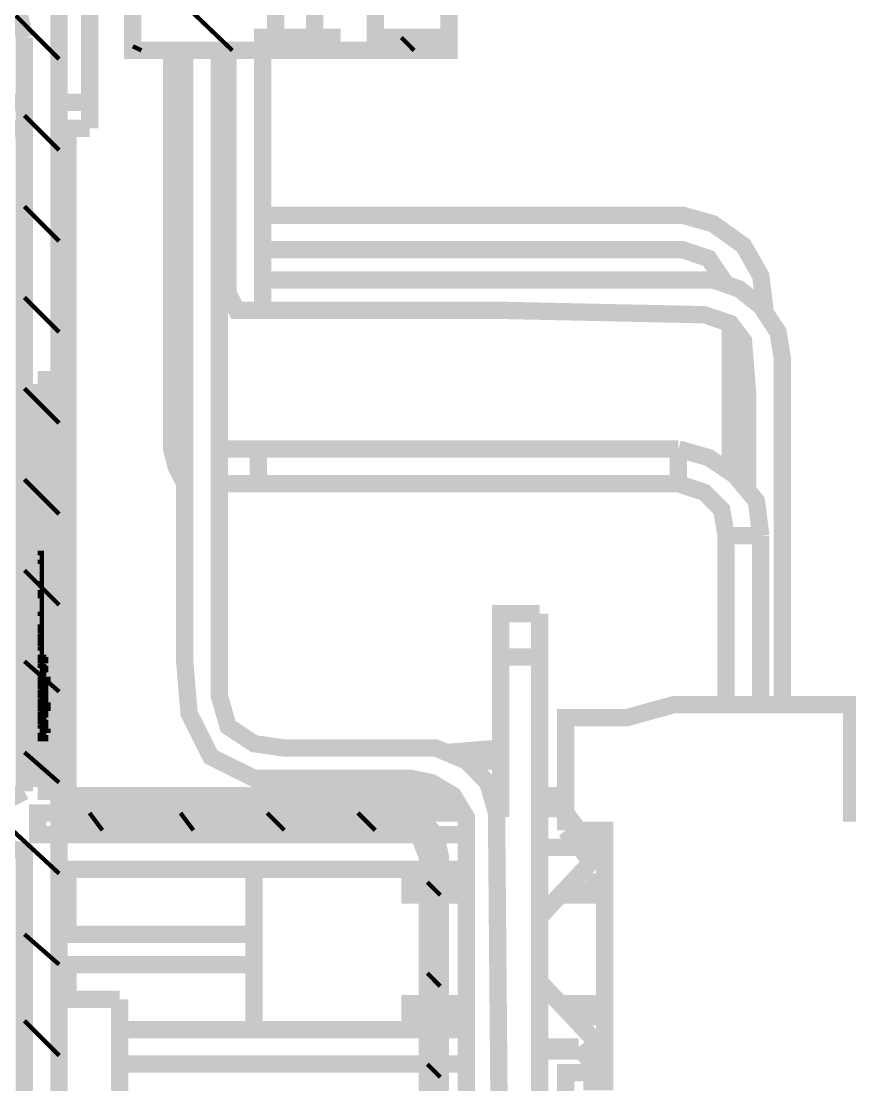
# Model space of a CAD drawing. Header units: metres. Extents: x 2999 to 3164, y 1641 to 1678.
# Drawn here: x 3014.662 to 3015.255, y 1653.168 to 1653.928 of the extents above; entities that cross this region are included whole.
import ezdxf

# ---------------------------------------------------------------- set-up
doc = ezdxf.new("R2010")
doc.units = ezdxf.units.M
doc.layers.add('BLACK', color=7, linetype='Continuous')

msp = doc.modelspace()

# ---------------------------------------------------------------- linework, layer by layer
at = {"layer": 'BLACK'}
for points, const_width in [([(3014.64932, 1652.65636), (3014.67712, 1652.65636), (3014.67712, 1652.68116), (3015.36748, 1652.67801), (3015.36448, 1652.67801), (3015.36748, 1652.65636), (3015.54713, 1652.65636), (3015.54713, 1652.66565), (3015.37984, 1652.66872), (3015.37984, 1652.68737), (3015.40464, 1652.68737), (3015.40464, 1652.69352), (3015.35504, 1652.69352), (3015.35504, 1652.83908), (3015.31803, 1652.84215), (3015.31803, 1652.86995), (3015.35504, 1652.86995), (3015.35504, 1652.8916), (3014.68948, 1652.89789), (3014.68948, 1653.34679), (3014.67412, 1653.34679), (3014.67412, 1653.36223), (3014.68948, 1653.36223), (3014.68948, 1654.87315)], 0.01238), ([(3014.74215, 1654.86072), (3014.74215, 1653.90717), (3014.83497, 1653.90717), (3014.83497, 1653.91646), (3014.84433, 1653.91646), (3014.84433, 1653.97834), (3014.87213, 1653.97834), (3014.87213, 1653.91646), (3014.88456, 1653.91646), (3014.88456, 1653.90717), (3014.9681, 1653.90717), (3014.9681, 1653.91646), (3014.9155, 1653.91646), (3014.9155, 1654.05888), (3014.9681, 1654.05888), (3014.9681, 1654.07124), (3014.9155, 1654.07124), (3014.9155, 1654.1084)], 0.01238), ([(3014.9681, 1654.05888), (3014.9681, 1653.91646)], 0.01238), ([(3014.81332, 1653.90717), (3014.74215, 1653.9752)], 0.0031), ([(3014.65854, 1653.94426), (3014.66468, 1653.91646)], 0.01238), ([(3014.68948, 1653.87001), (3014.7112, 1653.87001), (3014.7112, 1653.94126)], 0.01238), ([(3014.68948, 1653.90095), (3014.65854, 1653.93197)], 0.0031), ([(3014.66468, 1653.91646), (3014.66468, 1653.37773)], 0.01238), ([(3014.84433, 1653.91646), (3014.87213, 1653.91646)], 0.01238), ([(3014.9433, 1653.90717), (3014.93408, 1653.91646)], 0.0031), ([(3014.74829, 1653.90717), (3014.74215, 1653.91017)], 0.0031), ([(3014.77923, 1653.59754), (3014.77309, 1653.6099), (3014.76994, 1653.62234), (3014.76994, 1653.90717)], 0.01238), ([(3014.98053, 1652.92883), (3014.98053, 1653.35923), (3014.97124, 1653.37466), (3014.95581, 1653.38395), (3014.9403, 1653.38702), (3014.82882, 1653.38702), (3014.79788, 1653.40246), (3014.78238, 1653.4334), (3014.77923, 1653.47063), (3014.77923, 1653.90717)], 0.01238), ([(3014.80403, 1653.90717), (3014.80403, 1653.44583), (3014.81025, 1653.42411), (3014.82882, 1653.41175), (3014.85048, 1653.4086), (3014.95888, 1653.4086), (3014.98053, 1653.39946), (3014.99589, 1653.38395), (3015.00218, 1653.36223), (3015.00518, 1653.01236), (3015.00518, 1652.92569), (3014.99904, 1652.91954), (3014.97439, 1652.91954)], 0.01238), ([(3015.18169, 1653.5914), (3015.18169, 1653.66249), (3015.17869, 1653.69973), (3015.1694, 1653.71202), (3015.15074, 1653.71831), (3015.00833, 1653.72138), (3014.81639, 1653.72138), (3014.81025, 1653.73367), (3014.81025, 1653.90717)], 0.01238), ([(3014.83497, 1653.90717), (3014.83497, 1653.72752)], 0.01238), ([(3014.83497, 1653.90717), (3014.88456, 1653.90717)], 0.01238), ([(3014.65547, 1653.87001), (3014.66468, 1653.87001)], 0.01238), ([(3014.7112, 1653.85143), (3014.7112, 1653.87001)], 0.01238), ([(3014.66468, 1653.85143), (3014.65547, 1653.85143)], 0.01238), ([(3014.68948, 1653.83593), (3014.66468, 1653.86072)], 0.0031), ([(3014.7112, 1653.85143), (3014.68948, 1653.85143)], 0.01238), ([(3014.69577, 1653.37466), (3014.69577, 1653.85143)], 0.01238), ([(3014.68948, 1653.7709), (3014.66468, 1653.7957)], 0.0031), ([(3014.80403, 1653.78941), (3014.81025, 1653.78941)], 0.01238), ([(3014.83497, 1653.78941), (3015.13538, 1653.78941), (3015.15704, 1653.78326), (3015.17869, 1653.76775), (3015.19112, 1653.7461), (3015.19412, 1653.72138)], 0.01238), ([(3014.81025, 1653.76475), (3014.80403, 1653.76475)], 0.01238), ([(3015.16633, 1653.73996), (3015.15389, 1653.75846), (3015.13538, 1653.76475), (3014.83497, 1653.76475)], 0.01238), ([(3014.83497, 1653.7431), (3015.15704, 1653.7431), (3015.17554, 1653.73681), (3015.19112, 1653.72445), (3015.20348, 1653.70587), (3015.20648, 1653.68729), (3015.20648, 1653.43969)], 0.01238), ([(3014.68948, 1653.70587), (3014.66468, 1653.73067)], 0.0031), ([(3015.1694, 1653.6069), (3015.1694, 1653.71202)], 0.01238), ([(3014.67412, 1653.66879), (3014.67412, 1653.38088)], 0.01858), ([(3014.68641, 1653.38088), (3014.68641, 1653.66879), (3014.67412, 1653.66879)], 0.01858), ([(3014.68948, 1653.64084), (3014.66468, 1653.66564)], 0.0031), ([(3014.77923, 1653.65635), (3014.76994, 1653.65635)], 0.01238), ([(3014.80403, 1653.62234), (3014.83197, 1653.62234)], 0.01238), ([(3014.83197, 1653.62234), (3015.13224, 1653.62234)], 0.01238), ([(3014.83197, 1653.62234), (3014.83197, 1653.59754)], 0.01238), ([(3015.19112, 1653.56038), (3015.18798, 1653.58511), (3015.1724, 1653.60376), (3015.15389, 1653.61619), (3015.13224, 1653.62234)], 0.01238), ([(3015.13224, 1653.62234), (3015.13224, 1653.59754)], 0.01238), ([(3014.68948, 1653.57582), (3014.66468, 1653.60061)], 0.0031), ([(3014.83197, 1653.59754), (3014.80403, 1653.59754)], 0.01238), ([(3015.13224, 1653.59754), (3014.83197, 1653.59754)], 0.01238), ([(3015.16633, 1653.43969), (3015.16633, 1653.56038), (3015.16318, 1653.57896), (3015.15074, 1653.5914), (3015.13224, 1653.59754)], 0.01238), ([(3015.19112, 1653.56038), (3015.16633, 1653.56038)], 0.01238), ([(3015.19112, 1653.56038), (3015.19112, 1653.43969)], 0.01238), ([(3014.67412, 1653.54802), (3014.67712, 1653.54802), (3014.67712, 1653.53566)], 0.0031), ([(3014.68948, 1653.51086), (3014.66468, 1653.53566)], 0.0031), ([(3014.67712, 1653.53566), (3014.67712, 1653.42725)], 0.0031), ([(3014.67412, 1653.52637), (3014.67712, 1653.52637)], 0.0031), ([(3014.67712, 1653.52008), (3014.67412, 1653.52008)], 0.0031), ([(3014.67412, 1653.52008), (3014.67712, 1653.52008)], 0.0031), ([(3014.67712, 1653.51708), (3014.67412, 1653.51708)], 0.0031), ([(3014.67712, 1653.51708), (3014.67412, 1653.51708)], 0.0031), ([(3014.67712, 1653.51708), (3014.67412, 1653.51708)], 0.0031), ([(3014.67712, 1653.51708), (3014.67412, 1653.51708)], 0.0031), ([(3015.03312, 1653.50464), (3015.00518, 1653.50464), (3015.00518, 1653.4737)], 0.01238), ([(3015.03312, 1653.4737), (3015.03312, 1653.50464)], 0.01238), ([(3014.67712, 1653.50464), (3014.67412, 1653.50464)], 0.0031), ([(3014.67712, 1653.49543), (3014.67412, 1653.49543)], 0.0031), ([(3014.67712, 1653.49228), (3014.67412, 1653.49228)], 0.0031), ([(3014.67712, 1653.49228), (3014.67412, 1653.49228)], 0.0031), ([(3014.67712, 1653.49228), (3014.67412, 1653.49228)], 0.0031), ([(3014.67712, 1653.48914), (3014.67412, 1653.48914)], 0.0031), ([(3014.67712, 1653.48914), (3014.67412, 1653.48914)], 0.0031), ([(3014.67412, 1653.48914), (3014.67712, 1653.48914)], 0.0031), ([(3014.67712, 1653.48606), (3014.67412, 1653.48606)], 0.0031), ([(3014.67712, 1653.48299), (3014.67412, 1653.48299)], 0.0031), ([(3014.67712, 1653.48299), (3014.67412, 1653.48299)], 0.0031), ([(3014.67712, 1653.48299), (3014.67412, 1653.48299)], 0.0031), ([(3014.67412, 1653.47985), (3014.67712, 1653.47985)], 0.0031), ([(3015.03312, 1653.4737), (3015.00518, 1653.4737), (3015.00518, 1653.35923)], 0.01238), ([(3015.00518, 1653.05881), (3015.03312, 1653.05881), (3015.03312, 1653.4737)], 0.01238), ([(3014.68948, 1653.44891), (3014.66468, 1653.47063)], 0.0031), ([(3014.67712, 1653.4737), (3014.67412, 1653.4737)], 0.0031), ([(3014.67712, 1653.47063), (3014.67412, 1653.47063)], 0.0031), ([(3014.67712, 1653.47063), (3014.67412, 1653.47063)], 0.0031), ([(3014.67712, 1653.46749), (3014.67412, 1653.46749)], 0.0031), ([(3014.67712, 1653.46134), (3014.67712, 1653.46749), (3014.67412, 1653.46749)], 0.0031), ([(3014.68026, 1653.4737), (3014.68026, 1653.47063), (3014.67712, 1653.47063)], 0.0031), ([(3014.68026, 1653.4737), (3014.67712, 1653.4737)], 0.0031), ([(3014.68026, 1653.47063), (3014.67712, 1653.47063)], 0.0031), ([(3014.68026, 1653.47063), (3014.67712, 1653.47063)], 0.0031), ([(3014.68026, 1653.47063), (3014.67712, 1653.47063)], 0.0031), ([(3014.68026, 1653.46749), (3014.68026, 1653.46434), (3014.67712, 1653.46434)], 0.0031), ([(3014.68026, 1653.46749), (3014.67712, 1653.46749)], 0.0031), ([(3014.68026, 1653.46749), (3014.67712, 1653.46749)], 0.0031), ([(3014.68026, 1653.46749), (3014.67712, 1653.46749)], 0.0031), ([(3014.68026, 1653.46749), (3014.67712, 1653.46749)], 0.0031), ([(3014.67712, 1653.46134), (3014.67412, 1653.46134)], 0.0031), ([(3014.68026, 1653.46134), (3014.67712, 1653.46134)], 0.0031), ([(3014.68026, 1653.46134), (3014.67712, 1653.46134)], 0.0031), ([(3014.68026, 1653.46134), (3014.67712, 1653.46134)], 0.0031), ([(3014.68026, 1653.46134), (3014.67712, 1653.46134)], 0.0031), ([(3014.68026, 1653.46134), (3014.67712, 1653.46134)], 0.0031), ([(3014.68026, 1653.46134), (3014.67712, 1653.46134)], 0.0031), ([(3014.68026, 1653.46134), (3014.67712, 1653.46134)], 0.0031), ([(3014.68026, 1653.46134), (3014.67712, 1653.46134)], 0.0031), ([(3014.68026, 1653.46134), (3014.67712, 1653.46134)], 0.0031), ([(3014.67712, 1653.4582), (3014.67412, 1653.4582)], 0.0031), ([(3014.67712, 1653.4582), (3014.67412, 1653.4582)], 0.0031), ([(3014.68026, 1653.45505), (3014.67412, 1653.45505)], 0.0031), ([(3014.68026, 1653.45505), (3014.67412, 1653.45505)], 0.0031), ([(3014.67712, 1653.45205), (3014.67412, 1653.45205)], 0.0031), ([(3014.67712, 1653.45205), (3014.67412, 1653.45205)], 0.0031), ([(3014.67712, 1653.45205), (3014.67412, 1653.45205)], 0.0031), ([(3014.67712, 1653.45205), (3014.67412, 1653.45205)], 0.0031), ([(3014.67712, 1653.45205), (3014.67412, 1653.45205)], 0.0031), ([(3014.67412, 1653.44269), (3014.68026, 1653.44269), (3014.68026, 1653.45205)], 0.0031), ([(3014.68026, 1653.45205), (3014.67412, 1653.45205)], 0.0031), ([(3014.68026, 1653.4582), (3014.67712, 1653.4582)], 0.0031), ([(3014.68026, 1653.4582), (3014.67712, 1653.4582)], 0.0031), ([(3014.68026, 1653.4582), (3014.67712, 1653.4582)], 0.0031), ([(3014.68026, 1653.4582), (3014.67712, 1653.4582)], 0.0031), ([(3014.67712, 1653.4582), (3014.68026, 1653.4582)], 0.0031), ([(3014.68026, 1653.45505), (3014.67712, 1653.45505)], 0.0031), ([(3014.68026, 1653.45505), (3014.67712, 1653.45505)], 0.0031), ([(3014.67712, 1653.45205), (3014.68026, 1653.45205), (3014.68026, 1653.45505)], 0.0031), ([(3014.68026, 1653.45505), (3014.67712, 1653.45505), (3014.68026, 1653.45505), (3014.67712, 1653.45505)], 0.0031), ([(3014.68026, 1653.45505), (3014.67712, 1653.45505)], 0.0031), ([(3014.68026, 1653.45505), (3014.67712, 1653.45505)], 0.0031), ([(3014.68026, 1653.45205), (3014.67712, 1653.45205)], 0.0031), ([(3014.68026, 1653.45205), (3014.67712, 1653.45205)], 0.0031), ([(3014.67712, 1653.45205), (3014.68026, 1653.45205)], 0.0031), ([(3014.68026, 1653.4582), (3014.68334, 1653.4582)], 0.0031), ([(3014.67712, 1653.44891), (3014.67412, 1653.44891)], 0.0031), ([(3014.67712, 1653.44891), (3014.67412, 1653.44891)], 0.0031), ([(3014.68026, 1653.44891), (3014.67412, 1653.44891)], 0.0031), ([(3014.67712, 1653.44583), (3014.67412, 1653.44583)], 0.0031), ([(3014.68026, 1653.44891), (3014.67712, 1653.44891)], 0.0031), ([(3014.68026, 1653.44891), (3014.67712, 1653.44891)], 0.0031), ([(3014.68026, 1653.44891), (3014.67712, 1653.44891)], 0.0031), ([(3014.68026, 1653.44891), (3014.67712, 1653.44891), (3014.67712, 1653.43025)], 0.0031), ([(3014.68026, 1653.44583), (3014.67712, 1653.44583)], 0.0031), ([(3014.68026, 1653.44583), (3014.67712, 1653.44583)], 0.0031), ([(3014.68026, 1653.44583), (3014.67712, 1653.44583)], 0.0031), ([(3014.67712, 1653.44269), (3014.67412, 1653.44269)], 0.0031), ([(3014.68026, 1653.44269), (3014.67412, 1653.44269), (3014.67712, 1653.44269)], 0.0031), ([(3014.67712, 1653.43969), (3014.67412, 1653.43969)], 0.0031), ([(3014.68026, 1653.43654), (3014.67412, 1653.43654)], 0.0031), ([(3014.68026, 1653.43654), (3014.67412, 1653.43654)], 0.0031), ([(3014.68026, 1653.44269), (3014.68026, 1653.43969), (3014.67712, 1653.43969)], 0.0031), ([(3014.68026, 1653.44269), (3014.67712, 1653.44269)], 0.0031), ([(3014.68026, 1653.44269), (3014.67712, 1653.44269)], 0.0031), ([(3014.68026, 1653.44269), (3014.67712, 1653.44269)], 0.0031), ([(3014.68026, 1653.43654), (3014.67712, 1653.43654), (3014.68026, 1653.43654), (3014.67712, 1653.43654)], 0.0031), ([(3014.67712, 1653.4334), (3014.68026, 1653.4334), (3014.68026, 1653.43654)], 0.0031), ([(3014.68026, 1653.43654), (3014.67712, 1653.43654)], 0.0031), ([(3014.68026, 1653.43654), (3014.67712, 1653.43654)], 0.0031), ([(3014.68026, 1653.43969), (3014.68334, 1653.43969)], 0.0031), ([(3014.68026, 1653.43969), (3014.68026, 1653.43654)], 0.0031), ([(3014.68026, 1653.43654), (3014.68334, 1653.43654)], 0.0031), ([(3014.67712, 1653.4334), (3014.67412, 1653.4334)], 0.0031), ([(3014.68026, 1653.4334), (3014.67412, 1653.4334)], 0.0031), ([(3014.68026, 1653.43025), (3014.67412, 1653.43025)], 0.0031), ([(3014.67412, 1653.43025), (3014.67712, 1653.43025)], 0.0031), ([(3014.68026, 1653.4334), (3014.67712, 1653.4334)], 0.0031), ([(3014.68026, 1653.43025), (3014.67712, 1653.43025)], 0.0031), ([(3014.68026, 1653.43025), (3014.67712, 1653.43025), (3014.68026, 1653.43025), (3014.67712, 1653.43025)], 0.0031), ([(3014.68026, 1653.43025), (3014.67712, 1653.43025)], 0.0031), ([(3014.68026, 1653.43025), (3014.67712, 1653.43025)], 0.0031), ([(3014.68026, 1653.43025), (3014.67712, 1653.43025)], 0.0031), ([(3014.68026, 1653.43025), (3014.67712, 1653.43025)], 0.0031), ([(3014.68026, 1653.4334), (3014.68026, 1653.43025)], 0.0031), ([(3014.67412, 1653.41489), (3014.67712, 1653.41489), (3014.67712, 1653.42725)], 0.0031), ([(3014.67712, 1653.42725), (3014.67412, 1653.42725)], 0.0031), ([(3014.67712, 1653.42725), (3014.67412, 1653.42725)], 0.0031), ([(3014.67712, 1653.42725), (3014.67412, 1653.42725)], 0.0031), ([(3014.67712, 1653.42725), (3014.67412, 1653.42725)], 0.0031), ([(3014.67712, 1653.42725), (3014.67412, 1653.42725)], 0.0031), ([(3014.67712, 1653.42725), (3014.67412, 1653.42725)], 0.0031), ([(3014.68026, 1653.42725), (3014.67712, 1653.42725)], 0.0031), ([(3014.68026, 1653.42725), (3014.67712, 1653.42725)], 0.0031), ([(3014.67712, 1653.42725), (3014.68026, 1653.42725), (3014.68026, 1653.42411)], 0.0031), ([(3014.68026, 1653.42725), (3014.67712, 1653.42725)], 0.0031), ([(3014.68026, 1653.42725), (3014.67712, 1653.42725)], 0.0031), ([(3014.68026, 1653.42725), (3014.67712, 1653.42725)], 0.0031), ([(3014.68026, 1653.42725), (3014.67712, 1653.42725)], 0.0031), ([(3014.68026, 1653.42725), (3014.67712, 1653.42725)], 0.0031), ([(3014.68026, 1653.42725), (3014.67712, 1653.42725)], 0.0031), ([(3014.67712, 1653.42725), (3014.68026, 1653.42725)], 0.0031), ([(3014.68026, 1653.42725), (3014.67712, 1653.42725)], 0.0031), ([(3014.68026, 1653.42411), (3014.68026, 1653.42104), (3014.67712, 1653.42104)], 0.0031), ([(3014.68026, 1653.42411), (3014.67712, 1653.42411)], 0.0031), ([(3014.67712, 1653.42411), (3014.68026, 1653.42411)], 0.0031), ([(3014.68026, 1653.42411), (3014.67712, 1653.42411)], 0.0031), ([(3014.68026, 1653.42411), (3014.67712, 1653.42411)], 0.0031), ([(3014.68026, 1653.42411), (3014.67712, 1653.42411)], 0.0031), ([(3014.68026, 1653.42411), (3014.67712, 1653.42411)], 0.0031), ([(3014.68026, 1653.42411), (3014.67712, 1653.42411)], 0.0031), ([(3014.68026, 1653.42411), (3014.67712, 1653.42411)], 0.0031), ([(3014.67712, 1653.42411), (3014.68026, 1653.42411)], 0.0031), ([(3014.67412, 1653.41796), (3014.67712, 1653.41796)], 0.0031), ([(3014.67412, 1653.41489), (3014.67712, 1653.41489)], 0.0031), ([(3014.68026, 1653.42104), (3014.67712, 1653.42104), (3014.68026, 1653.42104), (3014.67712, 1653.42104)], 0.0031), ([(3014.68026, 1653.42104), (3014.67712, 1653.42104)], 0.0031), ([(3014.67712, 1653.42104), (3014.68026, 1653.42104)], 0.0031), ([(3014.67712, 1653.42104), (3014.68026, 1653.42104)], 0.0031), ([(3014.67712, 1653.42104), (3014.68026, 1653.42104)], 0.0031), ([(3014.68026, 1653.41796), (3014.67712, 1653.41796)], 0.0031), ([(3014.68026, 1653.41489), (3014.67712, 1653.41489), (3014.68026, 1653.41489), (3014.68026, 1653.41796)], 0.0031), ([(3014.68026, 1653.41796), (3014.67712, 1653.41796)], 0.0031), ([(3014.68026, 1653.41796), (3014.67712, 1653.41796)], 0.0031), ([(3014.68026, 1653.41796), (3014.67712, 1653.41796)], 0.0031), ([(3014.68026, 1653.42104), (3014.68334, 1653.42104)], 0.0031), ([(3014.9681, 1653.4056), (3015.00518, 1653.4086)], 0.01238), ([(3014.9681, 1653.4056), (3014.97124, 1653.4056)], 0.01238), ([(3014.68948, 1653.38395), (3014.66468, 1653.4056)], 0.0031), ([(3014.98053, 1653.39946), (3015.00518, 1653.39946)], 0.01238), ([(3014.67412, 1653.38088), (3014.68641, 1653.38088)], 0.01858), ([(3014.66468, 1653.37773), (3014.65239, 1653.37152)], 0.01238), ([(3014.97124, 1653.37466), (3014.68948, 1653.37466)], 0.01238), ([(3015.00518, 1653.37466), (3014.99904, 1653.37466)], 0.01238), ([(3015.05163, 1653.37466), (3015.03312, 1653.37466)], 0.01238), ([(3015.00518, 1653.36537), (3015.00218, 1653.36537)], 0.01238), ([(3015.05163, 1653.36537), (3015.03312, 1653.36537)], 0.01238), ([(3014.95266, 1653.33129), (3014.95266, 1652.90096), (3014.96195, 1652.90096), (3014.96195, 1653.33129), (3014.95888, 1653.34679), (3014.94959, 1653.35608), (3014.93408, 1653.36223), (3014.68948, 1653.36223), (3014.68948, 1653.34986), (3014.93408, 1653.34986)], 0.01238), ([(3014.97746, 1653.36223), (3014.68948, 1653.36223)], 0.01238), ([(3014.95888, 1652.90096), (3014.95888, 1653.33129), (3014.95581, 1653.34372), (3014.94645, 1653.35608), (3014.93408, 1653.35923), (3014.68948, 1653.35923)], 0.01238), ([(3014.72042, 1653.34986), (3014.7112, 1653.36223)], 0.0031), ([(3014.78545, 1653.34986), (3014.77623, 1653.36223)], 0.0031), ([(3014.85048, 1653.34986), (3014.83811, 1653.36223)], 0.0031), ([(3014.9155, 1653.34986), (3014.90314, 1653.36223)], 0.0031), ([(3015.05163, 1653.34986), (3015.05163, 1653.36223)], 0.01238), ([(3014.68948, 1653.31892), (3014.64932, 1653.35608)], 0.0031), ([(3014.68948, 1653.35294), (3014.93408, 1653.35294)], 0.01238), ([(3014.95581, 1653.33129), (3014.94959, 1653.34679), (3014.93408, 1653.35294)], 0.01238), ([(3014.95266, 1653.33129), (3014.94645, 1653.34679), (3014.93408, 1653.34986)], 0.01238), ([(3015.05163, 1653.34986), (3015.06407, 1653.33443), (3015.0765, 1653.34986)], 0.01238), ([(3014.94645, 1653.34679), (3014.68948, 1653.34679)], 0.01238), ([(3014.98053, 1653.34679), (3014.95888, 1653.34679)], 0.01238), ([(3014.65239, 1653.33758), (3014.66468, 1653.33443), (3014.66468, 1652.8886), (3014.67412, 1652.8886), (3014.67412, 1652.88545), (3015.24686, 1652.87931), (3015.24686, 1652.82972), (3014.67412, 1652.82672), (3014.67412, 1652.82043), (3014.66468, 1652.82043), (3014.66468, 1652.66565), (3014.64932, 1652.66565)], 0.01238), ([(3015.07957, 1653.33758), (3015.03312, 1653.28798)], 0.01238), ([(3015.03312, 1653.33758), (3015.06092, 1653.33758)], 0.01238), ([(3015.03312, 1653.33758), (3015.06092, 1653.33758)], 0.01238), ([(3015.06092, 1653.33758), (3015.06407, 1653.33758)], 0.01238), ([(3015.0765, 1653.33758), (3015.07957, 1653.33758)], 0.01238), ([(3014.95581, 1653.33129), (3014.95581, 1652.90096)], 0.01238), ([(3014.95266, 1653.322), (3014.68948, 1653.322)], 0.01238), ([(3014.69577, 1653.27555), (3014.69577, 1653.322)], 0.01238), ([(3014.82882, 1653.322), (3014.82882, 1653.20745)], 0.01238), ([(3014.98053, 1653.322), (3014.96195, 1653.322)], 0.01238), ([(3014.95266, 1653.31278), (3014.9403, 1653.31278), (3014.9403, 1653.30349), (3014.95266, 1653.30349)], 0.01238), ([(3014.98053, 1653.31278), (3014.96195, 1653.31278)], 0.01238), ([(3015.06721, 1653.31278), (3015.06721, 1653.30349)], 0.01238), ([(3014.96195, 1653.30349), (3014.95266, 1653.31278)], 0.0031), ([(3014.96195, 1653.30349), (3014.98053, 1653.30349)], 0.01238), ([(3015.04556, 1653.30349), (3015.07957, 1653.30349), (3015.06721, 1653.30349)], 0.01238), ([(3015.06721, 1653.30349), (3015.04863, 1653.30349)], 0.01238), ([(3014.82882, 1653.2539), (3014.82882, 1653.27555), (3014.68948, 1653.27555)], 0.01238), ([(3014.68948, 1653.2539), (3014.66468, 1653.27555)], 0.0031), ([(3014.68948, 1653.2539), (3014.82882, 1653.2539)], 0.01238), ([(3014.69577, 1653.2291), (3014.69577, 1653.2539)], 0.01238), ([(3014.96195, 1653.23839), (3014.95266, 1653.24775)], 0.0031), ([(3015.03312, 1653.24146), (3015.07957, 1653.19201)], 0.01238), ([(3014.68948, 1653.2291), (3014.73286, 1653.2291)], 0.01238), ([(3014.73286, 1653.15793), (3014.73286, 1653.2291)], 0.01238), ([(3014.95266, 1653.22603), (3014.9403, 1653.22603), (3014.9403, 1653.21666), (3014.95266, 1653.21666)], 0.01238), ([(3014.98053, 1653.22603), (3014.96195, 1653.22603)], 0.01238), ([(3015.04863, 1653.22603), (3015.07957, 1653.22603), (3015.04556, 1653.22603)], 0.01238), ([(3015.06721, 1653.22603), (3015.06721, 1653.21666)], 0.01238), ([(3014.96195, 1653.21666), (3014.98053, 1653.21666)], 0.01238), ([(3014.68948, 1653.18887), (3014.66468, 1653.21367)], 0.0031), ([(3014.95266, 1653.20745), (3014.73286, 1653.20745)], 0.01238), ([(3014.98053, 1653.20745), (3014.96195, 1653.20745)], 0.01238), ([(3015.06092, 1653.19501), (3015.03312, 1653.19501)], 0.01238), ([(3015.03312, 1653.19201), (3015.06092, 1653.19201)], 0.01238), ([(3015.06092, 1653.19501), (3015.07336, 1653.17958), (3015.07957, 1653.17958)], 0.01238), ([(3015.0765, 1653.19201), (3015.07957, 1653.19201)], 0.01238), ([(3014.95266, 1653.18272), (3014.73286, 1653.18272)], 0.01238), ([(3014.98053, 1653.18272), (3014.96195, 1653.18272)], 0.01238), ([(3014.96195, 1653.17343), (3014.95266, 1653.18272)], 0.0031)]:
    msp.add_lwpolyline(points, dxfattribs=dict(at, const_width=const_width))
for points, const_width in [([(3014.67712, 1653.5418), (3014.67412, 1653.5418), (3014.67712, 1653.5418)], 0.0031), ([(3014.68026, 1653.4737), (3014.67712, 1653.4737), (3014.68026, 1653.4737)], 0.0031), ([(3014.68026, 1653.47063), (3014.67712, 1653.47063), (3014.68026, 1653.47063)], 0.0031), ([(3014.67712, 1653.46134), (3014.67412, 1653.46134), (3014.67712, 1653.46134)], 0.0031), ([(3014.68026, 1653.46434), (3014.67712, 1653.46434), (3014.68026, 1653.46434)], 0.0031), ([(3014.68026, 1653.46434), (3014.67712, 1653.46434), (3014.68026, 1653.46434)], 0.0031), ([(3014.67712, 1653.46134), (3014.68026, 1653.46134), (3014.67712, 1653.46134)], 0.0031), ([(3014.67712, 1653.45205), (3014.67412, 1653.45205), (3014.67712, 1653.45205)], 0.0031), ([(3014.67712, 1653.45205), (3014.67412, 1653.45205), (3014.67712, 1653.45205)], 0.0031), ([(3014.68026, 1653.4582), (3014.67712, 1653.4582), (3014.68026, 1653.4582)], 0.0031), ([(3014.68026, 1653.45505), (3014.67712, 1653.45505), (3014.68026, 1653.45505)], 0.0031), ([(3014.68026, 1653.45505), (3014.67712, 1653.45505), (3014.68026, 1653.45505)], 0.0031), ([(3014.67712, 1653.45205), (3014.68026, 1653.45205), (3014.67712, 1653.45205)], 0.0031), ([(3014.67412, 1653.44891), (3014.68026, 1653.44891), (3014.67412, 1653.44891)], 0.0031), ([(3014.67712, 1653.44583), (3014.67412, 1653.44583), (3014.67712, 1653.44583)], 0.0031), ([(3014.67712, 1653.44583), (3014.67412, 1653.44583), (3014.67712, 1653.44583)], 0.0031), ([(3015.07957, 1653.34986), (3015.07957, 1653.17029), (3015.07036, 1653.17029), (3015.07036, 1653.17651), (3015.05163, 1653.17651), (3015.05163, 1653.07739), (3015.09501, 1653.07739), (3015.12909, 1653.0681), (3015.25608, 1653.0681), (3015.25608, 1653.14549), (3015.36748, 1653.14549), (3015.36748, 1653.36223), (3015.25608, 1653.36223), (3015.25608, 1653.43969), (3015.12909, 1653.43969), (3015.09501, 1653.43025), (3015.05163, 1653.43025), (3015.05163, 1653.36223), (3015.06092, 1653.34986), (3015.07957, 1653.34986)], 0.01238), ([(3014.67712, 1653.43969), (3014.67412, 1653.43969), (3014.67712, 1653.43969)], 0.0031), ([(3014.67712, 1653.43654), (3014.67412, 1653.43654), (3014.67712, 1653.43654)], 0.0031), ([(3014.67712, 1653.44269), (3014.68026, 1653.44269), (3014.67712, 1653.44269)], 0.0031), ([(3014.67712, 1653.4334), (3014.67412, 1653.4334), (3014.67712, 1653.4334)], 0.0031), ([(3014.68026, 1653.4334), (3014.67712, 1653.4334), (3014.68026, 1653.4334)], 0.0031), ([(3014.68026, 1653.4334), (3014.67712, 1653.4334), (3014.68026, 1653.4334)], 0.0031), ([(3014.68026, 1653.43025), (3014.67712, 1653.43025), (3014.68026, 1653.43025)], 0.0031), ([(3014.67712, 1653.43025), (3014.68026, 1653.43025), (3014.67712, 1653.43025)], 0.0031), ([(3014.68026, 1653.43025), (3014.67712, 1653.43025), (3014.68026, 1653.43025)], 0.0031), ([(3014.67712, 1653.42725), (3014.67412, 1653.42725), (3014.67712, 1653.42725)], 0.0031), ([(3014.67712, 1653.42725), (3014.67412, 1653.42725), (3014.67712, 1653.42725)], 0.0031), ([(3014.67712, 1653.42411), (3014.67412, 1653.42411), (3014.67712, 1653.42411)], 0.0031), ([(3014.68026, 1653.42411), (3014.67712, 1653.42411), (3014.68026, 1653.42411)], 0.0031), ([(3014.68026, 1653.42411), (3014.67712, 1653.42411), (3014.68026, 1653.42411)], 0.0031), ([(3014.68026, 1653.42411), (3014.67712, 1653.42411), (3014.68026, 1653.42411)], 0.0031), ([(3014.68026, 1653.42411), (3014.67712, 1653.42411), (3014.68026, 1653.42411)], 0.0031), ([(3014.68026, 1653.42104), (3014.67712, 1653.42104), (3014.68026, 1653.42104)], 0.0031), ([(3014.67712, 1653.41796), (3014.68026, 1653.41796), (3014.67712, 1653.41796)], 0.0031), ([(3015.05478, 1653.31278), (3015.07957, 1653.31278), (3015.05478, 1653.31278)], 0.01238), ([(3015.06721, 1653.21666), (3015.05478, 1653.21666), (3015.07957, 1653.21666), (3015.06721, 1653.21666)], 0.01238)]:
    msp.add_lwpolyline(points, close=True, dxfattribs=dict(at, const_width=const_width))

doc.saveas('drawing.dxf')
